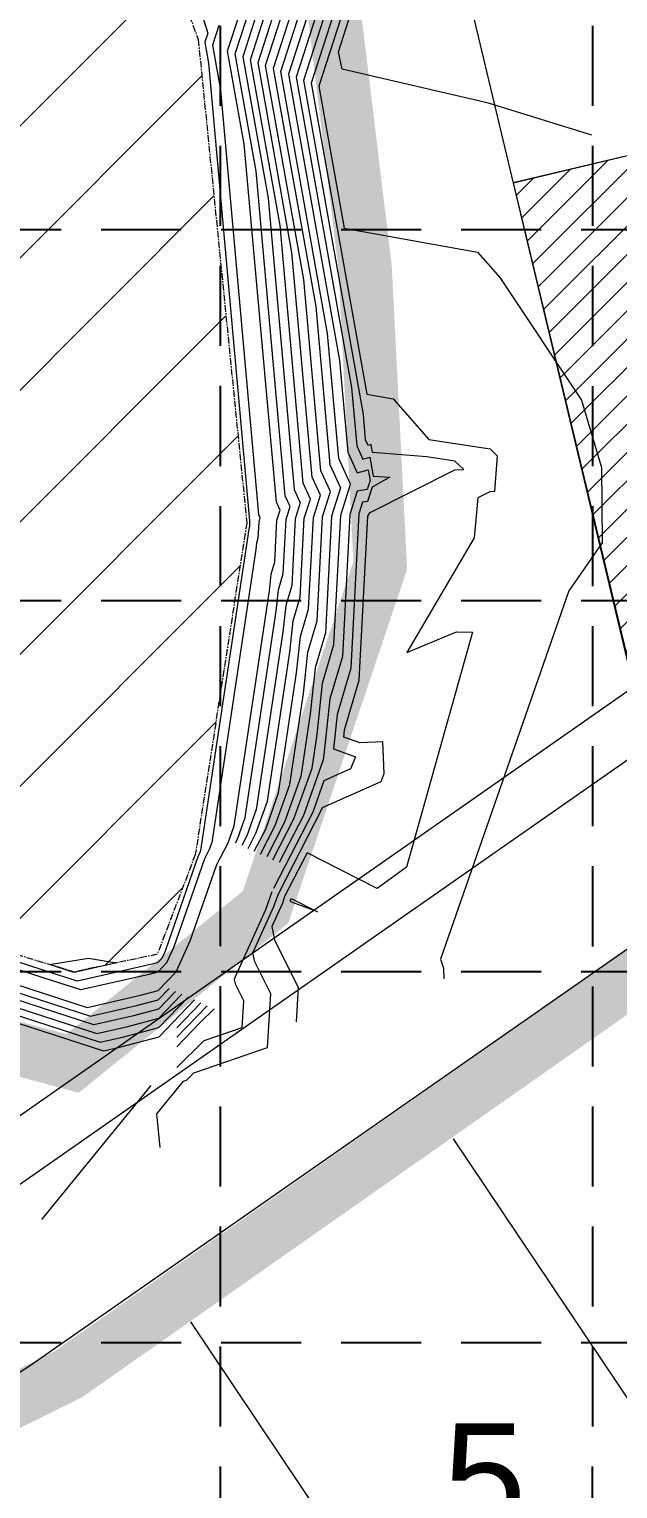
# Model space of a CAD drawing. Extents: x 18544 to 21332, y 16212 to 20668.
# Drawn here: x 19346.2 to 19456.5, y 19386 to 19659.6 of the extents above; entities that cross this region are included whole.
import ezdxf
from ezdxf.enums import TextEntityAlignment as Align

# ---------------------------------------------------------------- set-up
doc = ezdxf.new("R2010")
doc.units = 0
doc.header["$MEASUREMENT"] = 0
doc.linetypes.add('CENTER', pattern=[2, 1.25, -0.25, 0.25, -0.25])
doc.linetypes.add('HIDDEN', pattern=[0.375, 0.25, -0.125])
for name, color, linetype, lineweight in [('13', 7, 'Continuous', 0), ('27', 7, 'Continuous', 0), ('33', 7, 'Continuous', 0), ('5', 7, 'Continuous', 0), ('6', 7, 'Continuous', 0), ('62', 7, 'Continuous', 0), ('Erosion Blanket', 84, 'Continuous', 0)]:
    doc.layers.add(name, color=color, linetype=linetype, lineweight=lineweight)
for name, color, linetype in [('GRID', 254, 'HIDDEN'), ('SILT FENCE', 200, 'Continuous'), ('SODDED LOT', 2, 'Continuous')]:
    doc.layers.add(name, color=color, linetype=linetype)
doc.styles.get("Standard").update_dxf_attribs({"font": 'ARIAL.TTF'})

msp = doc.modelspace()

# ---------------------------------------------------------------- hatches: boundary and pattern name
at = {"layer": 'Erosion Blanket', "linetype": 'Continuous', "lineweight": 0, "ltscale": 5}
h = msp.add_hatch(dxfattribs=at)
h.set_pattern_fill('ANSI31', color=5, scale=140, style=0)
h.set_pattern_definition([(45, (0, 0), (-12.37436867076458, 12.37436867076458), [])])
h.paths.add_polyline_path([(19245.16421046175, 19556.26077240211), (19225.72085216529, 19586.26333629261), (19227.53747436445, 19626.27216246224), (19220.92553005463, 19658.82505136876), (19198.21353793756, 19663.54895433515), (19180.58585023041, 19651.02797760552), (19187.10353653066, 19680.10099410382), (19181.32247043062, 19730.73490748314), (19154.14330128788, 19766.23067781915), (19171.59405228126, 19783.94229054842), (19182.08353716239, 19816.13616644795), (19232.07626168096, 19851.19416854763), (19268.28350883206, 19858.41222706687), (19292.80066526078, 19826.08025280007), (19318.22528201239, 19781.26115884274), (19335.34061935179, 19734.50643930784), (19353.40164697409, 19688.31959635914), (19371.45706108585, 19675.36576033815), (19377.89022098453, 19657.60348067873), (19386.98653985717, 19567.08224680929), (19377.34161281472, 19504.90227451704), (19370.21229488815, 19486.19911860103), (19354.59776565752, 19482.88797677236), (19326.3862191168, 19491.41056032289), (19304.79884744102, 19510.16859720756), (19300.44012387463, 19519.05593205359), (19288.50627309183, 19519.82029953917)])
at = {"layer": 'SODDED LOT', "linetype": 'Continuous', "lineweight": 0, "ltscale": 5}
h = msp.add_hatch(dxfattribs=at)
h.set_pattern_fill('ANSI31', color=256, scale=30, style=0)
h.set_pattern_definition([(45, (0, 0), (-2.651650429449553, 2.651650429449553), [])])
edge = h.paths.add_edge_path()
edge.add_line((19553.52288082032, 19658.35813292987), (19436.91310428388, 19630.7548983636))
edge.add_line((19436.91310428388, 19630.7548983636), (19459.58373841668, 19536.4725855725))
edge.add_line((19459.58373841668, 19536.4725855725), (19485.00550398713, 19554.30497537516))
edge.add_arc((19580.2930502989, 19418.46352670073), 165.9295502919411, 96.58344551545503, 125.04818146253311, ccw=False)
edge.add_line((19561.26920574616, 19583.29892641365), (19568.16748198722, 19595.23069644674))
edge.add_line((19568.16748198722, 19595.23069644674), (19553.52288082032, 19658.35813292987))

# ---------------------------------------------------------------- linework, layer by layer
at = {"layer": '27', "color": 7, "linetype": 'Continuous', "lineweight": 0}
for p, q in [((19333.98378676107, 19435.83023094882), (19465.47655205237, 19527.6167290994)), ((19350.58281323893, 19412.05056905118), (19482.07553344523, 19503.83703573107))]:
    msp.add_line(p, q, dxfattribs=at)
msp.add_arc((19199.1882, 19628.9374), 264.4999174867493, 270.2061048905911, 304.9163928011075, dxfattribs=at)
at = {"layer": '33', "color": 7, "linetype": 'Continuous', "lineweight": 0}
for p, q in [((19436.90851564379, 19630.75683138524), (19553.63121564379, 19658.61013138523)), ((19436.90851564379, 19630.75683138524), (19553.63121564379, 19658.61013138523)), ((19425.6474276101, 19451.6432041261), (19496.29997272561, 19346.31695494553)), ((19376.43967069613, 19417.29446891995), (19446.47214972991, 19312.89259174169))]:
    msp.add_line(p, q, dxfattribs=at)
at = {"layer": '5', "color": 254, "linetype": 'Continuous', "lineweight": 0}
msp.add_line((19378.37448971832, 19477.09795632802), (19373.89357891781, 19472.43686772668), dxfattribs=at)
msp.add_line((19378.37448971832, 19477.09795632802), (19373.89357891781, 19472.43686772668), dxfattribs=at)
for points in [[(19408.48002358471, 19678.64027643971), (19399.07834364147, 19649.45338333384), (19409.48902425306, 19591.14878421888), (19414.40387274392, 19590.26410490127), (19421.1241888699, 19582.67368687399), (19432.59524136174, 19580.89090343028), (19433.95444531083, 19579.61798088931), (19433.40719473251, 19572.89320690939), (19432.56510067446, 19572.87105982238), (19430.32537983337, 19571.74154925077), (19429.5976167455, 19564.23359292276), (19416.98127833491, 19542.74858167058), (19426.31192615131, 19546.63643522447), (19429.2721836787, 19546.58284514298), (19416.94017652516, 19502.53164201483), (19411.41977146825, 19498.50920445265), (19398.30958878445, 19505.21967004303), (19394.08008522904, 19497.0103549028), (19393.65762620624, 19495.79687742851), (19391.66772750633, 19491.40795264443), (19392.18763452559, 19488.93754958648), (19396.60872471694, 19479.96723507492), (19396.24128924401, 19473.5208236321)], [(19408.48002358471, 19678.64027643971), (19399.07834364147, 19649.45338333384), (19409.48902425306, 19591.14878421888), (19414.40387274392, 19590.26410490127), (19421.1241888699, 19582.67368687399), (19432.59524136174, 19580.89090343028), (19433.95444531083, 19579.61798088931), (19433.40719473251, 19572.89320690939), (19432.56510067446, 19572.87105982238), (19430.32537983337, 19571.74154925077), (19429.5976167455, 19564.23359292276), (19416.98127833491, 19542.74858167058), (19426.31192615131, 19546.63643522447), (19429.2721836787, 19546.58284514298), (19416.94017652516, 19502.53164201483), (19411.41977146825, 19498.50920445265), (19398.30958878445, 19505.21967004303), (19394.08008522904, 19497.0103549028), (19393.65762620624, 19495.79687742851), (19391.66772750633, 19491.40795264443), (19392.18763452559, 19488.93754958648), (19396.60872471694, 19479.96723507492), (19396.24128924401, 19473.5208236321)], [(19398.19415741142, 19671.56661774347), (19391.95381115757, 19652.1938758385), (19399.91609655446, 19607.6014159032), (19402.56998757592, 19577.9594051088), (19404.56670466628, 19573.62166789453), (19402.88131046174, 19568.33191230201), (19401.74299419538, 19546.4531156621), (19399.7935093112, 19539.90809993591), (19398.89049879147, 19531.24355414594), (19397.13203289285, 19519.54436441847), (19394.070497351, 19510.94213722953), (19390.72052347484, 19504.43995774102)], [(19398.19415741142, 19671.56661774347), (19391.95381115757, 19652.1938758385), (19399.91609655446, 19607.6014159032), (19402.56998757592, 19577.9594051088), (19404.56670466628, 19573.62166789453), (19402.88131046174, 19568.33191230201), (19401.74299419538, 19546.4531156621), (19399.7935093112, 19539.90809993591), (19398.89049879147, 19531.24355414594), (19397.13203289285, 19519.54436441847), (19394.070497351, 19510.94213722953), (19390.72052347484, 19504.43995774102)], [(19384.8992276162, 19507.09142271798), (19385.24070303049, 19507.75421428571), (19386.68631144139, 19511.81604920805), (19392.49878392895, 19550.48681245156), (19392.91693055513, 19554.49900332957), (19393.81965594348, 19557.52972796716), (19394.34676287424, 19567.66088895841), (19395.12719884945, 19570.11035482345), (19394.20260219123, 19572.11898056276), (19388.75790310679, 19632.93226482437), (19384.82927867672, 19654.9343683462), (19387.90829123813, 19664.49295904721)], [(19384.8992276162, 19507.09142271798), (19385.24070303049, 19507.75421428571), (19386.68631144139, 19511.81604920805), (19392.49878392895, 19550.48681245156), (19392.91693055513, 19554.49900332957), (19393.81965594348, 19557.52972796716), (19394.34676287424, 19567.66088895841), (19395.12719884945, 19570.11035482345), (19394.20260219123, 19572.11898056276), (19388.75790310679, 19632.93226482437), (19384.82927867672, 19654.9343683462), (19387.90829123813, 19664.49295904721)], [(19340.96151203345, 19480.02123878292), (19357.68262774133, 19474.61727483138), (19366.30184133732, 19476.58077950987), (19370.40861841487, 19477.66778068178), (19372.4534615009, 19479.79484707785)], [(19340.96151203345, 19480.02123878292), (19357.68262774133, 19474.61727483138), (19366.30184133732, 19476.58077950987), (19370.40861841487, 19477.66778068178), (19372.4534615009, 19479.79484707785)]]:
    msp.add_lwpolyline(points, dxfattribs=at)
msp.add_lwpolyline([(19362.57352099979, 19484.57927976013), (19354.64096069827, 19482.7721985107), (19354.40684529557, 19482.84786040223), (19350.01420727256, 19484.27267713553), (19357.2981198645, 19485.50173638722)], close=True, dxfattribs=at)
msp.add_lwpolyline([(19362.57352099979, 19484.57927976013), (19354.64096069827, 19482.7721985107), (19354.40684529557, 19482.84786040223), (19350.01420727256, 19484.27267713553), (19357.2981198645, 19485.50173638722)], close=True, dxfattribs=at)
at = {"layer": '6', "color": 254, "linetype": 'Continuous', "lineweight": 0}
for p, q in [((19410.53719681997, 19680.05500817896), (19400.50325013886, 19648.9052848323)), ((19410.53719681997, 19680.05500817896), (19400.50325013886, 19648.9052848323)), ((19404.17648815882, 19655.33698273873), (19412.59437005524, 19681.46973992126)), ((19404.17648815882, 19655.33698273873), (19412.59437005524, 19681.46973992126)), ((19397.65343714408, 19650.00148183538), (19406.42285034944, 19677.22554470046)), ((19397.65343714408, 19650.00148183538), (19406.42285034944, 19677.22554470046)), ((19383.40437217933, 19655.48246684774), (19385.85111800287, 19663.07822730491)), ((19383.40437217933, 19655.48246684774), (19385.85111800287, 19663.07822730491)), ((19386.52626441847, 19637.99843460799), (19383.40437217933, 19655.48246684774)), ((19386.52626441847, 19637.99843460799), (19383.40437217933, 19655.48246684774)), ((19404.8418750206, 19652.08208047731), (19404.17648815882, 19655.33698273873)), ((19404.8418750206, 19652.08208047731), (19404.17648815882, 19655.33698273873)), ((19408.84265131382, 19587.33673676565), (19397.65343714408, 19650.00148183538)), ((19408.84265131382, 19587.33673676565), (19397.65343714408, 19650.00148183538)), ((19432.32464591815, 19645.69538191473), (19404.8418750206, 19652.08208047731)), ((19432.32464591815, 19645.69538191473), (19404.8418750206, 19652.08208047731)), ((19400.50325013886, 19648.9052848323), (19405.25810383007, 19622.27591748405)), ((19400.50325013886, 19648.9052848323), (19405.25810383007, 19622.27591748405)), ((19451.66469817804, 19639.70530604877), (19432.32464591815, 19645.69538191473)), ((19451.66469817804, 19639.70530604877), (19432.32464591815, 19645.69538191473)), ((19392.52912511368, 19570.95089565111), (19386.52626441847, 19637.99843460799)), ((19392.52912511368, 19570.95089565111), (19386.52626441847, 19637.99843460799)), ((19405.25810383007, 19622.27591748405), (19430.20902443617, 19617.78471832026)), ((19405.25810383007, 19622.27591748405), (19430.20902443617, 19617.78471832026)), ((19430.20902443617, 19617.78471832026), (19434.42728492386, 19613.02030547807)), ((19430.20902443617, 19617.78471832026), (19434.42728492386, 19613.02030547807)), ((19434.42728492386, 19613.02030547807), (19449.72077489242, 19590.04177597888)), ((19434.42728492386, 19613.02030547807), (19449.72077489242, 19590.04177597888)), ((19449.72077489242, 19590.04177597888), (19453.46063461104, 19577.42692341991)), ((19449.72077489242, 19590.04177597888), (19453.46063461104, 19577.42692341991)), ((19409.26389588305, 19582.63174474624), (19408.84265131382, 19587.33673676565)), ((19409.26389588305, 19582.63174474624), (19408.84265131382, 19587.33673676565)), ((19409.75177056795, 19581.5718689169), (19409.26389588305, 19582.63174474624)), ((19409.75177056795, 19581.5718689169), (19409.26389588305, 19582.63174474624)), ((19410.31450332652, 19581.71744077883), (19409.75177056795, 19581.5718689169)), ((19410.31450332652, 19581.71744077883), (19409.75177056795, 19581.5718689169)), ((19410.58364980621, 19580.20754387036), (19410.31450332652, 19581.71744077883)), ((19410.58364980621, 19580.20754387036), (19410.31450332652, 19581.71744077883)), ((19420.72501939146, 19579.44432593158), (19410.58364980621, 19580.20754387036)), ((19420.72501939146, 19579.44432593158), (19410.58364980621, 19580.20754387036)), ((19425.97238535112, 19578.62880205695), (19420.72501939146, 19579.44432593158)), ((19425.97238535112, 19578.62880205695), (19420.72501939146, 19579.44432593158)), ((19427.69415358745, 19577.01633057955), (19425.97238535112, 19578.62880205695)), ((19427.69415358745, 19577.01633057955), (19425.97238535112, 19578.62880205695)), ((19409.97738022706, 19568.90760719321), (19425.96615445723, 19576.9708841731)), ((19409.97738022706, 19568.90760719321), (19425.96615445723, 19576.9708841731)), ((19425.96615445723, 19576.9708841731), (19427.69415358745, 19577.01633057955)), ((19425.96615445723, 19576.9708841731), (19427.69415358745, 19577.01633057955)), ((19453.46063461104, 19577.42692341991), (19453.61505658132, 19563.30302083498)), ((19453.46063461104, 19577.42692341991), (19453.61505658132, 19563.30302083498)), ((19393.2392976867, 19569.40809220863), (19392.52912511368, 19570.95089565111)), ((19393.2392976867, 19569.40809220863), (19392.52912511368, 19570.95089565111)), ((19392.63985335551, 19567.52668429212), (19393.2392976867, 19569.40809220863)), ((19392.63985335551, 19567.52668429212), (19393.2392976867, 19569.40809220863)), ((19408.0816647969, 19537.59182581866), (19409.67999231544, 19568.3121834376)), ((19408.0816647969, 19537.59182581866), (19409.67999231544, 19568.3121834376)), ((19409.67999231544, 19568.3121834376), (19409.967049205, 19568.80102737205)), ((19409.67999231544, 19568.3121834376), (19409.967049205, 19568.80102737205)), ((19409.967049205, 19568.80102737205), (19409.97738022706, 19568.90760719321)), ((19409.967049205, 19568.80102737205), (19409.97738022706, 19568.90760719321)), ((19392.2349882931, 19559.74505042878), (19392.63985335551, 19567.52668429212)), ((19392.2349882931, 19559.74505042878), (19392.63985335551, 19567.52668429212)), ((19453.61505658132, 19563.30302083498), (19447.34754084292, 19554.29843236793)), ((19453.61505658132, 19563.30302083498), (19447.34754084292, 19554.29843236793)), ((19391.54161480148, 19557.41718401135), (19392.2349882931, 19559.74505042878)), ((19391.54161480148, 19557.41718401135), (19392.2349882931, 19559.74505042878)), ((19391.22044095889, 19554.33546411329), (19391.54161480148, 19557.41718401135)), ((19391.22044095889, 19554.33546411329), (19391.54161480148, 19557.41718401135)), ((19384.59716715293, 19510.27038616596), (19391.22044095889, 19554.33546411329)), ((19384.59716715293, 19510.27038616596), (19391.22044095889, 19554.33546411329)), ((19447.34754084292, 19554.29843236793), (19423.2715034547, 19485.27914571063)), ((19447.34754084292, 19554.29843236793), (19423.2715034547, 19485.27914571063)), ((19405.29477231666, 19528.23537721793), (19408.0816647969, 19537.59182581866)), ((19405.29477231666, 19528.23537721793), (19408.0816647969, 19537.59182581866)), ((19405.15323849605, 19526.87733515427), (19405.29477231666, 19528.23537721793)), ((19405.15323849605, 19526.87733515427), (19405.29477231666, 19528.23537721793)), ((19408.17171131016, 19525.79478273568), (19405.15323849605, 19526.87733515427)), ((19408.17171131016, 19525.79478273568), (19405.15323849605, 19526.87733515427)), ((19412.47867975097, 19526.01070703452), (19408.17171131016, 19525.79478273568)), ((19412.47867975097, 19526.01070703452), (19408.17171131016, 19525.79478273568)), ((19412.76777861568, 19520.07561216773), (19412.47867975097, 19526.01070703452)), ((19412.76777861568, 19520.07561216773), (19412.47867975097, 19526.01070703452)), ((19401.20212488174, 19513.68295608386), (19412.15388664205, 19518.55377102878)), ((19401.20212488174, 19513.68295608386), (19412.15388664205, 19518.55377102878)), ((19412.15388664205, 19518.55377102878), (19412.76777861568, 19520.07561216773)), ((19412.15388664205, 19518.55377102878), (19412.76777861568, 19520.07561216773)), ((19392.92355125584, 19497.55564223151), (19401.13433281045, 19513.49247558214)), ((19392.92355125584, 19497.55564223151), (19401.13433281045, 19513.49247558214)), ((19401.13433281045, 19513.49247558214), (19401.20212488174, 19513.68295608386)), ((19401.13433281045, 19513.49247558214), (19401.20212488174, 19513.68295608386)), ((19383.47474416639, 19507.11662969756), (19384.59716715293, 19510.27038616596)), ((19383.47474416639, 19507.11662969756), (19384.59716715293, 19510.27038616596)), ((19381.35821152379, 19503.00851552782), (19383.47474416639, 19507.11662969756)), ((19381.35821152379, 19503.00851552782), (19383.47474416639, 19507.11662969756)), ((19376.38606653951, 19488.72645357524), (19381.35821152379, 19503.00851552782)), ((19376.38606653951, 19488.72645357524), (19381.35821152379, 19503.00851552782)), ((19392.08748441725, 19495.15411162145), (19392.92355125584, 19497.55564223151)), ((19392.08748441725, 19495.15411162145), (19392.92355125584, 19497.55564223151)), ((19388.14937865535, 19486.46821722159), (19392.08748441725, 19495.15411162145)), ((19388.14937865535, 19486.46821722159), (19392.08748441725, 19495.15411162145)), ((19373.75204280221, 19482.91684524674), (19376.38606653951, 19488.72645357524)), ((19373.75204280221, 19482.91684524674), (19376.38606653951, 19488.72645357524)), ((19388.49941472823, 19484.80497715689), (19388.14937865535, 19486.46821722159)), ((19388.49941472823, 19484.80497715689), (19388.14937865535, 19486.46821722159)), ((19370.36880710471, 19479.39756935637), (19373.75204280221, 19482.91684524674)), ((19370.36880710471, 19479.39756935637), (19373.75204280221, 19482.91684524674)), ((19391.47598743858, 19478.76556329234), (19388.49941472823, 19484.80497715689)), ((19391.47598743858, 19478.76556329234), (19388.49941472823, 19484.80497715689)), ((19423.2715034547, 19485.27914571063), (19423.85169416486, 19483.57097731559)), ((19423.2715034547, 19485.27914571063), (19423.85169416486, 19483.57097731559)), ((19423.85169416486, 19483.57097731559), (19423.89766503189, 19481.57533901486)), ((19343.65057868588, 19480.58656310618), (19357.07429433271, 19476.24825956603)), ((19343.65057868588, 19480.58656310618), (19357.07429433271, 19476.24825956603)), ((19357.07429433271, 19476.24825956603), (19367.094709888, 19478.53096582538)), ((19357.07429433271, 19476.24825956603), (19367.094709888, 19478.53096582538)), ((19367.094709888, 19478.53096582538), (19370.36880710471, 19479.39756935637)), ((19367.094709888, 19478.53096582538), (19370.36880710471, 19479.39756935637)), ((19390.9035379986, 19468.72231785333), (19391.47598743858, 19478.76556329234)), ((19390.9035379986, 19468.72231785333), (19391.47598743858, 19478.76556329234)), ((19373.89012102725, 19470.66206999115), (19379.55869536119, 19476.55857817927)), ((19373.89012102725, 19470.66206999115), (19379.55869536119, 19476.55857817927)), ((19377.07371467635, 19463.97721070895), (19390.9035379986, 19468.72231785333)), ((19377.07371467635, 19463.97721070895), (19390.9035379986, 19468.72231785333)), ((19375.71106401868, 19462.63366571246), (19377.07371467635, 19463.97721070895)), ((19375.71106401868, 19462.63366571246), (19377.07371467635, 19463.97721070895)), ((19368.99724516129, 19461.58983873104), (19348.50638320567, 19436.47854824366)), ((19368.99724516129, 19461.58983873104), (19348.50638320567, 19436.47854824366)), ((19370.12322277291, 19456.32998727073), (19375.10228791772, 19462.43176822718)), ((19370.12322277291, 19456.32998727073), (19375.10228791772, 19462.43176822718)), ((19375.10228791772, 19462.43176822718), (19375.71106401868, 19462.63366571246)), ((19375.10228791772, 19462.43176822718), (19375.71106401868, 19462.63366571246)), ((19370.74023498989, 19449.99996205603), (19370.12322277291, 19456.32998727073)), ((19370.74023498989, 19449.99996205603), (19370.12322277291, 19456.32998727073))]:
    msp.add_line(p, q, dxfattribs=at)
for points in [[(19404.36567711722, 19675.81081296121), (19396.22853064974, 19650.54958033693), (19406.61101262551, 19592.40290654927), (19407.59041880551, 19581.46365983764), (19408.72474199652, 19578.99941693472), (19410.03311243019, 19579.33787585071), (19410.65888602252, 19575.82732052675), (19413.83541321757, 19575.5882618366), (19410.49190939665, 19573.73582534563), (19409.62902055422, 19571.06581006195), (19408.69109212012, 19570.89717912229), (19408.00203901181, 19568.73452630695), (19406.49699714652, 19539.80714827723), (19403.91945656606, 19531.15355789667), (19403.24723726005, 19524.7034946501), (19407.35472243416, 19523.23037619556), (19406.4249014893, 19520.92534562212), (19401.45378726158, 19518.71443398847), (19399.36837394635, 19512.85489099399), (19391.97528181097, 19498.5051635609)], [(19404.36567711722, 19675.81081296121), (19396.22853064974, 19650.54958033693), (19406.61101262551, 19592.40290654927), (19407.59041880551, 19581.46365983764), (19408.72474199652, 19578.99941693472), (19410.03311243019, 19579.33787585071), (19410.65888602252, 19575.82732052675), (19413.83541321757, 19575.5882618366), (19410.49190939665, 19573.73582534563), (19409.62902055422, 19571.06581006195), (19408.69109212012, 19570.89717912229), (19408.00203901181, 19568.73452630695), (19406.49699714652, 19539.80714827723), (19403.91945656606, 19531.15355789667), (19403.24723726005, 19524.7034946501), (19407.35472243416, 19523.23037619556), (19406.4249014893, 19520.92534562212), (19401.45378726158, 19518.71443398847), (19399.36837394635, 19512.85489099399), (19391.97528181097, 19498.5051635609)], [(19402.30850388196, 19674.39608122196), (19394.80362415235, 19651.09767883847), (19404.37937393414, 19597.4690763329), (19405.91694172796, 19580.29557492904), (19407.69771342509, 19576.4269649556), (19409.75172153692, 19576.95831092258), (19410.10878106937, 19574.95522665792), (19409.57286341441, 19573.29695011444), (19407.6833030427, 19572.95722446974), (19406.29512949614, 19568.60032163763), (19404.91232949614, 19542.02247073885), (19402.54414081545, 19534.0717385754), (19401.44718473464, 19523.54625082247), (19401.31032147283, 19522.63569049959), (19397.60241508225, 19512.21730640584), (19393.04904181951, 19503.37937174902)], [(19402.30850388196, 19674.39608122196), (19394.80362415235, 19651.09767883847), (19404.37937393414, 19597.4690763329), (19405.91694172796, 19580.29557492904), (19407.69771342509, 19576.4269649556), (19409.75172153692, 19576.95831092258), (19410.10878106937, 19574.95522665792), (19409.57286341441, 19573.29695011444), (19407.6833030427, 19572.95722446974), (19406.29512949614, 19568.60032163763), (19404.91232949614, 19542.02247073885), (19402.54414081545, 19534.0717385754), (19401.44718473464, 19523.54625082247), (19401.31032147283, 19522.63569049959), (19397.60241508225, 19512.21730640584), (19393.04904181951, 19503.37937174902)], [(19391.88478264718, 19503.90966474502), (19395.83645621815, 19511.57972181768), (19399.22117718436, 19521.0900274575), (19400.16884176458, 19527.39490248421), (19401.1688250618, 19536.98991925718), (19403.32766184576, 19544.23779320047), (19404.58821997742, 19568.46611697134), (19406.45460582904, 19574.32393050935), (19404.24346465346, 19579.1274900174), (19402.14773524583, 19602.53524611652), (19393.37871765496, 19651.64577733695), (19400.25133064669, 19672.98134948271)], [(19391.88478264718, 19503.90966474502), (19395.83645621815, 19511.57972181768), (19399.22117718436, 19521.0900274575), (19400.16884176458, 19527.39490248421), (19401.1688250618, 19536.98991925718), (19403.32766184576, 19544.23779320047), (19404.58821997742, 19568.46611697134), (19406.45460582904, 19574.32393050935), (19404.24346465346, 19579.1274900174), (19402.14773524583, 19602.53524611652), (19393.37871765496, 19651.64577733695), (19400.25133064669, 19672.98134948271)], [(19389.55626430555, 19504.97025073702), (19392.30453848689, 19510.30455264138), (19395.04288860439, 19517.99870137639), (19397.61215581835, 19535.09220580767), (19398.4181935606, 19542.82628061464), (19400.158326545, 19548.66843812372), (19401.17440094302, 19568.19770763268), (19402.67880350353, 19572.9194052797), (19400.89651049837, 19576.7913202002), (19397.68445786615, 19612.66758568682), (19390.52890466323, 19652.74197434004), (19396.13698417616, 19670.15188600421)], [(19389.55626430555, 19504.97025073702), (19392.30453848689, 19510.30455264138), (19395.04288860439, 19517.99870137639), (19397.61215581835, 19535.09220580767), (19398.4181935606, 19542.82628061464), (19400.158326545, 19548.66843812372), (19401.17440094302, 19568.19770763268), (19402.67880350353, 19572.9194052797), (19400.89651049837, 19576.7913202002), (19397.68445786615, 19612.66758568682), (19390.52890466323, 19652.74197434004), (19396.13698417616, 19670.15188600421)], [(19387.22774596088, 19506.03083672903), (19388.77262075869, 19509.02938346507), (19390.86460002442, 19514.90737529222), (19395.05546987518, 19542.78950913114), (19395.66756205634, 19548.66264197211), (19396.98899124424, 19553.09908304697), (19397.76058190863, 19567.92929829707), (19398.90300117802, 19571.5148800531), (19397.54955634327, 19574.45515037996), (19393.22118048646, 19622.79992525712), (19387.67909166845, 19653.83817134312), (19392.02263770562, 19667.32242252571)], [(19387.22774596088, 19506.03083672903), (19388.77262075869, 19509.02938346507), (19390.86460002442, 19514.90737529222), (19395.05546987518, 19542.78950913114), (19395.66756205634, 19548.66264197211), (19396.98899124424, 19553.09908304697), (19397.76058190863, 19567.92929829707), (19398.90300117802, 19571.5148800531), (19397.54955634327, 19574.45515037996), (19393.22118048646, 19622.79992525712), (19387.67909166845, 19653.83817134312), (19392.02263770562, 19667.32242252571)], [(19388.39200513322, 19505.50054373303), (19390.53857962279, 19509.66696805322), (19392.95374431288, 19516.4530383343), (19396.33381284829, 19538.94085746941), (19397.04287780999, 19545.74446129338), (19398.57365889462, 19550.88376058534), (19399.46749142735, 19568.06350296335), (19400.79090234077, 19572.21714266793), (19399.22303342082, 19575.6232352916), (19395.45281917478, 19617.73375547044), (19389.10399816584, 19653.29007284158), (19394.07981094089, 19668.73715426496)], [(19388.39200513322, 19505.50054373303), (19390.53857962279, 19509.66696805322), (19392.95374431288, 19516.4530383343), (19396.33381284829, 19538.94085746941), (19397.04287780999, 19545.74446129338), (19398.57365889462, 19550.88376058534), (19399.46749142735, 19568.06350296335), (19400.79090234077, 19572.21714266793), (19399.22303342082, 19575.6232352916), (19395.45281917478, 19617.73375547044), (19389.10399816584, 19653.29007284158), (19394.07981094089, 19668.73715426496)], [(19378.04436744896, 19663.91385309915), (19379.67959829707, 19658.83403208716), (19379.12965269021, 19657.12676234931), (19379.83134835048, 19653.19694396191), (19387.50869388409, 19567.44664092227), (19387.57559419844, 19567.3013043672), (19387.51912480545, 19567.12407028413), (19387.48098534196, 19566.39101781365), (19387.41566754967, 19566.17172604755), (19387.38541203955, 19565.88141909848), (19378.32973428144, 19505.63339703971), (19378.17686757409, 19505.2038759331), (19377.88860960112, 19504.64437751396), (19371.67564117863, 19486.79815616016), (19371.0512998413, 19485.42110758995), (19371.0512998413, 19485.42110758995)], [(19378.04436744896, 19663.91385309915), (19379.67959829707, 19658.83403208716), (19379.12965269021, 19657.12676234931), (19379.83134835048, 19653.19694396191), (19387.50869388409, 19567.44664092227), (19387.57559419844, 19567.3013043672), (19387.51912480545, 19567.12407028413), (19387.48098534196, 19566.39101781365), (19387.41566754967, 19566.17172604755), (19387.38541203955, 19565.88141909848), (19378.32973428144, 19505.63339703971), (19378.17686757409, 19505.2038759331), (19377.88860960112, 19504.64437751396), (19371.67564117863, 19486.79815616016), (19371.0512998413, 19485.42110758995), (19371.0512998413, 19485.42110758995)], [(19389.96546447035, 19665.90769078647), (19386.25418517411, 19654.38626984466), (19390.98954179815, 19627.86609504074), (19395.87607926878, 19573.28706547136), (19397.01510001526, 19570.81261743828), (19396.05367238991, 19567.79509362774), (19395.40432359386, 19555.31440550859), (19394.29224630574, 19551.58082265084), (19393.77712690207, 19546.63816078982), (19388.7754557329, 19513.36171225013), (19387.00666189459, 19508.39179887386), (19386.06348678854, 19506.56112972503)], [(19389.96546447035, 19665.90769078647), (19386.25418517411, 19654.38626984466), (19390.98954179815, 19627.86609504074), (19395.87607926878, 19573.28706547136), (19397.01510001526, 19570.81261743828), (19396.05367238991, 19567.79509362774), (19395.40432359386, 19555.31440550859), (19394.29224630574, 19551.58082265084), (19393.77712690207, 19546.63816078982), (19388.7754557329, 19513.36171225013), (19387.00666189459, 19508.39179887386), (19386.06348678854, 19506.56112972503)], [(19381.73677153233, 19660.24876382641), (19380.5545591876, 19656.57866385083), (19382.06298703879, 19648.13077417829), (19389.18217095859, 19568.61472583392), (19389.46349536119, 19568.00356698202), (19389.22603432112, 19567.25827495346), (19389.06565299234, 19564.17569535203), (19388.79098330027, 19563.25354536882), (19388.66375501267, 19562.03276743675), (19380.41887857296, 19507.17906008179), (19379.94282643819, 19505.84146052126), (19379.04514357433, 19504.09909018525), (19373.24578296457, 19487.44092196417), (19371.95154749596, 19484.58635347453), (19371.95154749596, 19484.58635347453)], [(19381.73677153233, 19660.24876382641), (19380.5545591876, 19656.57866385083), (19382.06298703879, 19648.13077417829), (19389.18217095859, 19568.61472583392), (19389.46349536119, 19568.00356698202), (19389.22603432112, 19567.25827495346), (19389.06565299234, 19564.17569535203), (19388.79098330027, 19563.25354536882), (19388.66375501267, 19562.03276743675), (19380.41887857296, 19507.17906008179), (19379.94282643819, 19505.84146052126), (19379.04514357433, 19504.09909018525), (19373.24578296457, 19487.44092196417), (19371.95154749596, 19484.58635347453), (19371.95154749596, 19484.58635347453)], [(19391.68870422071, 19497.87598197882), (19390.51734263131, 19494.51134581744), (19384.63102980438, 19481.52848179876), (19384.81119493088, 19480.67240472732), (19386.34325016327, 19477.56389150975), (19386.04860788598, 19472.39458834803), (19378.93033621937, 19469.95226056398), (19373.87903447676, 19464.97178289438)], [(19391.68870422071, 19497.87598197882), (19390.51734263131, 19494.51134581744), (19384.63102980438, 19481.52848179876), (19384.81119493088, 19480.67240472732), (19386.34325016327, 19477.56389150975), (19386.04860788598, 19472.39458834803), (19378.93033621937, 19469.95226056398), (19373.87903447676, 19464.97178289438)], [(19371.95154749596, 19484.58635347453), (19370.28918448134, 19482.85714670247), (19368.6804469863, 19482.43133845943), (19355.85762751549, 19479.51022903836), (19349.02871199072, 19481.71721175573), (19325.78800565203, 19489.25567660756)], [(19371.95154749596, 19484.58635347453), (19370.28918448134, 19482.85714670247), (19368.6804469863, 19482.43133845943), (19355.85762751549, 19479.51022903836), (19349.02871199072, 19481.71721175573), (19325.78800565203, 19489.25567660756)], [(19371.0512998413, 19485.42110758995), (19370.24937316813, 19484.58693537706), (19369.47331553697, 19484.38152477493), (19355.24929410688, 19481.14121377606), (19351.71777864315, 19482.28253607898), (19326.15413990906, 19490.57447821284)], [(19371.0512998413, 19485.42110758995), (19370.24937316813, 19484.58693537706), (19369.47331553697, 19484.38152477493), (19355.24929410688, 19481.14121377606), (19351.71777864315, 19482.28253607898), (19326.15413990906, 19490.57447821284)], [(19330.20524542375, 19477.75994148992), (19360.11596137272, 19468.09333588672), (19363.13036714072, 19468.78003424482), (19370.56786366161, 19470.74862598346), (19377.19028407544, 19477.63733447981)], [(19330.20524542375, 19477.75994148992), (19360.11596137272, 19468.09333588672), (19363.13036714072, 19468.78003424482), (19370.56786366161, 19470.74862598346), (19377.19028407544, 19477.63733447981)], [(19332.89431207618, 19478.32526581317), (19359.50762796411, 19469.72432062136), (19363.9232356914, 19470.73022056032), (19370.5280523484, 19472.47841465804), (19376.00607843257, 19478.17671262856)], [(19332.89431207618, 19478.32526581317), (19359.50762796411, 19469.72432062136), (19363.9232356914, 19470.73022056032), (19370.5280523484, 19472.47841465804), (19376.00607843257, 19478.17671262856)], [(19335.5833787286, 19478.89059013642), (19358.8992945555, 19471.35530535905), (19364.71610423902, 19472.68040687887), (19370.48824103824, 19474.20820333262), (19374.8218727897, 19478.71609077731)], [(19335.5833787286, 19478.89059013642), (19358.8992945555, 19471.35530535905), (19364.71610423902, 19472.68040687887), (19370.48824103824, 19474.20820333262), (19374.8218727897, 19478.71609077731)], [(19373.63766714378, 19479.25546892911), (19370.44842972503, 19475.9379920072), (19365.5089727897, 19474.63059319437), (19358.29096114994, 19472.98629009369), (19338.27244538103, 19479.45591445967)], [(19373.63766714378, 19479.25546892911), (19370.44842972503, 19475.9379920072), (19365.5089727897, 19474.63059319437), (19358.29096114994, 19472.98629009369), (19338.27244538103, 19479.45591445967)], [(19380.87689547105, 19475.95816866359), (19380.78695776238, 19475.92731041902), (19378.24749154332, 19473.42344994049), (19373.88666313669, 19468.88727225867)], [(19380.87689547105, 19475.95816866359), (19380.78695776238, 19475.92731041902), (19378.24749154332, 19473.42344994049), (19373.88666313669, 19468.88727225867)]]:
    msp.add_lwpolyline(points, dxfattribs=at)
msp.add_lwpolyline([(19395.18607635731, 19496.34768807032), (19395.22776799524, 19496.43964323252), (19395.23661920225, 19496.46506757408), (19395.32523422956, 19496.63706617023), (19400.21520039064, 19494.13413006073), (19395.25330570696, 19496.02823942687)], close=True, dxfattribs=at)
msp.add_lwpolyline([(19395.18607635731, 19496.34768807032), (19395.22776799524, 19496.43964323252), (19395.23661920225, 19496.46506757408), (19395.32523422956, 19496.63706617023), (19400.21520039064, 19494.13413006073), (19395.25330570696, 19496.02823942687)], close=True, dxfattribs=at)
at = {"layer": '62', "color": 7, "linetype": 'Continuous', "lineweight": 0}
msp.add_lwpolyline([(19903.4143, 19934.7838), (19783.39416566057, 19934.56093419904), (19793.41446581317, 19924.5812340495), (19793.98350000001, 19643.79689999999, 0.09147596301312605), (19802.30341737114, 19599.20806036866), (19810.6241, 19577.93530000001, -0.09136290876735925), (19819.21238246092, 19533.4534998507, 0.09368780972552805), (19837.23875003204, 19442.34708009583), (19832.84799837336, 19427.57489452803), (19812.7638, 19414.1025), (19772.3874, 19474.2942), (19715.5201, 19712.6031), (19598.7974, 19684.7498), (19578.98225477463, 19767.78768920863, -0.2679491170445827), (19593.24880000075, 19815.70909999918, 0.9662724869985678), (19527.08315938597, 19890.61144928434), (19386.541, 19890.3266), (19386.64004832301, 19841.4125070925), (19459.4667558916, 19536.22636040834), (19327.97380000008, 19444.44010000006, -0.1526208935958246), (19199.99760003357, 19403.938890347), (19190.7929, 19403.9058), (19190.3613, 19523.905), (18950.3628, 19523.0417)], format="xyb", dxfattribs=at)
at = {"layer": '62', "color": 5, "linetype": 'CENTER', "lineweight": 0}
msp.add_lwpolyline([(19371.45706108585, 19675.36576033815), (19377.89022098453, 19657.60348067873), (19386.98653985717, 19567.08224680929), (19377.34161281472, 19504.90227451704), (19370.21229488815, 19486.19911860103), (19354.59776565752, 19482.88797677236), (19326.3862191168, 19491.41056032289), (19304.79884744102, 19510.16859720756), (19300.44012387463, 19519.05593205359), (19288.50627309183, 19519.82029953917), (19245.16421046175, 19556.26077240211), (19225.72085216529, 19586.26333629261), (19227.53747436445, 19626.27216246224), (19220.92553005463, 19658.82505136876), (19198.21353793756, 19663.54895433515), (19180.58585023041, 19651.02797760552), (19187.10353653066, 19680.10099410382)], dxfattribs=at)
at = {"layer": 'Erosion Blanket', "linetype": 'Continuous', "lineweight": 0, "const_width": 10, "flags": 128}
msp.add_lwpolyline([(19213.07250403568, 19023.93899579069), (19326.7907523545, 19084.61298941805), (19370.65734853264, 19111.13042674627), (19667.8095146204, 19310.81323964118), (19672.99417598979, 19318.32279538798), (19670.32060452124, 19325.44680324162), (19645.62811849911, 19361.92330559601), (19611.12076661336, 19440.45777489409), (19588.78790462385, 19533.57746190622), (19583.40281872177, 19540.65750829674), (19575.89207000491, 19541.08230498418), (19547.54953195131, 19534.28546420066), (19510.42087197131, 19517.57656784888), (19353.52144877698, 19407.48264481657), (19280.6346654306, 19371.409978324), (19200.59832591451, 19358.96808709093), (19163.03797291053, 19358.96808709093), (19153.88441620727, 19355.17699118745), (19152.37587735819, 19347.73465544854), (19153.22378022853, 19221.42291491523), (19195.39971132574, 19025.89203361314), (19200.93773185598, 19021.57905066553), (19209.97770445765, 19022.39281837872)], close=True, dxfattribs=at)
at = {"layer": 'GRID', "color": 252, "linetype": 'HIDDEN', "ltscale": 60}
for p, q in [((19381.98142549937, 16562.69868341975), (19382.12020007747, 20592.60378596661)), ((19451.52858530162, 16562.68774915187), (19451.95223460754, 20592.5116594072)), ((18617.1692667028, 19622.00845434051), (21259.21456092906, 19622.00845434051)), ((18617.1692667028, 19552.48094659755), (21259.21456092906, 19552.48094659755)), ((18617.1692667028, 19482.95343885497), (21259.21456092906, 19482.95343885497)), ((18617.1692667028, 19413.42593111201), (21259.21456092906, 19413.42593111201))]:
    msp.add_line(p, q, dxfattribs=at)
at = {"layer": 'SILT FENCE', "linetype": 'Continuous', "lineweight": 0, "const_width": 10, "flags": 128}
msp.add_lwpolyline([(19143.24632165177, 19623.10400141138), (19212.72871346387, 19558.72206601988), (19243.68813264452, 19509.14675276721), (19310.78290967833, 19477.46214297195), (19354.34244389846, 19465.74385582068), (19390.52139264567, 19495.06339710009), (19412.00672566622, 19559.06364420555), (19409.16905090663, 19614.96259312495), (19393.29509910898, 19745.98451579116)], dxfattribs=at)
at = {"layer": 'SODDED LOT', "linetype": 'Continuous', "lineweight": 0, "ltscale": 5, "flags": 128}
msp.add_lwpolyline([(19553.52288082032, 19658.35813292987), (19436.91310428388, 19630.7548983636), (19459.58373841668, 19536.4725855725), (19485.00550398713, 19554.30497537516, -0.124843440562477), (19561.26920574616, 19583.29892641365), (19568.16748198722, 19595.23069644674)], format="xyb", close=True, dxfattribs=at)

# ---------------------------------------------------------------- texts
at = {"layer": '13', "color": 7, "linetype": 'Continuous', "lineweight": 0}
msp.add_text('5', height=20, dxfattribs=at).set_placement((19431.5814, 19388.1578), align=Align.MIDDLE)

doc.saveas('drawing.dxf')
